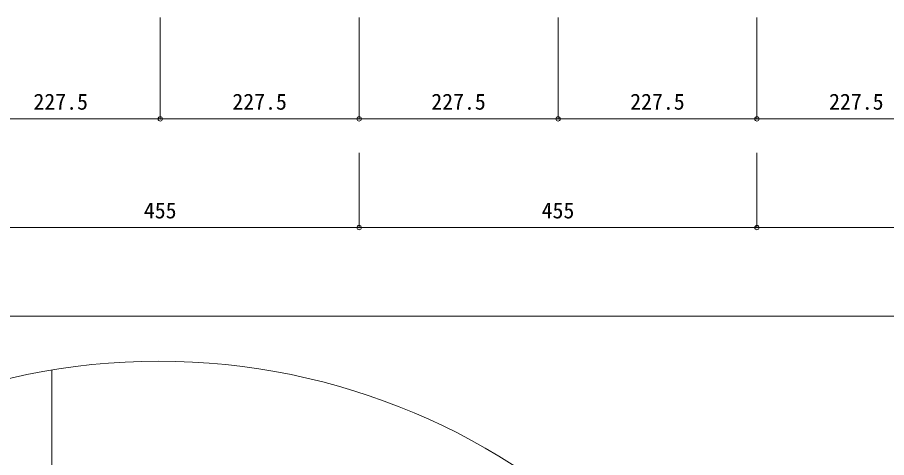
# Model space of a CAD drawing. Units: millimetres, scale not verified, with parts at other scales. Extents: x -2060 to 1861, y -4765 to 1286.
# Drawn here: x -1086 to -92, y -3080 to -2576 of the extents above; entities that cross this region are included whole.
import ezdxf
from ezdxf.enums import TextEntityAlignment as Align

# ---------------------------------------------------------------- set-up
doc = ezdxf.new("R2010")
doc.units = ezdxf.units.MM
doc.header["$LTSCALE"] = 10
doc.header["$PDMODE"] = 32
doc.header["$PDSIZE"] = 5
for name, color, linetype, lineweight in [('4-6_寸法', 4, 'Continuous', 18), ('6-1_躯体', 3, 'Continuous', 18), ('6-5_仕上２', 2, 'Continuous', 18)]:
    doc.layers.add(name, color=color, linetype=linetype, lineweight=lineweight)
doc.styles.add('ＭＳ ゴシック', font='')
doc.styles.get('ＭＳ ゴシック').set_extended_font_data('MS Gothic')

msp = doc.modelspace()

# ---------------------------------------------------------------- linework, layer by layer
at = {"layer": '4-6_寸法'}
for p, q in [((-922.66, -2692.29), (-922.66, -2576.17)), ((-695.16, -2692.29), (-695.16, -2576.17)), ((-467.66, -2692.29), (-467.66, -2576.17)), ((-467.66, -2692.29), (-467.66, -2576.17)), ((-240.16, -2692.29), (-240.16, -2576.17)), ((-695.16, -2816.67), (-695.16, -2731.08)), ((-240.16, -2816.67), (-240.16, -2731.08))]:
    msp.add_line(p, q, dxfattribs=at)
at = {"layer": '4-6_寸法', "color": 7}
for p, q in [((-1150.16, -2692.29), (-922.66, -2692.29)), ((-922.66, -2692.29), (-695.16, -2692.29)), ((-695.16, -2692.29), (-467.66, -2692.29)), ((-467.66, -2692.29), (-240.16, -2692.29)), ((-240.16, -2692.29), (-12.66, -2692.29)), ((-1150.16, -2816.67), (-695.16, -2816.67)), ((-695.16, -2816.67), (-240.16, -2816.67)), ((-240.16, -2816.67), (214.84, -2816.67)), ((-1512.66, -2918.1), (1487.34, -2918.1))]:
    msp.add_line(p, q, dxfattribs=at)
at = {"layer": '4-6_寸法'}
for p in [(-922.66, -2692.29), (-695.16, -2692.29), (-467.66, -2692.29), (-240.16, -2692.29), (-695.16, -2816.67), (-240.16, -2816.67)]:
    msp.add_point(p, dxfattribs=at)
at = {"layer": '6-1_躯体'}
msp.add_line((-1046.66, -4459.53), (-1046.66, -2979.65), dxfattribs=at)
at = {"layer": '6-5_仕上２', "color": 7}
msp.add_circle((-924.23, -3719.59), 750, dxfattribs=at)

# ---------------------------------------------------------------- texts
at = {"layer": '4-6_寸法', "style": 'ＭＳ ゴシック'}
for s, p in [('227.5', (-1067.66, -2687.29)), ('227.5', (-840.16, -2687.29)), ('227.5', (-612.66, -2687.29)), ('227.5', (-385.16, -2687.29)), ('227.5', (-157.66, -2687.29)), ('455', (-941.41, -2811.67)), ('455', (-486.41, -2811.67))]:
    msp.add_text(s, height=18.33, dxfattribs=at).set_placement(p, align=Align.BOTTOM_LEFT)

doc.saveas('drawing.dxf')
